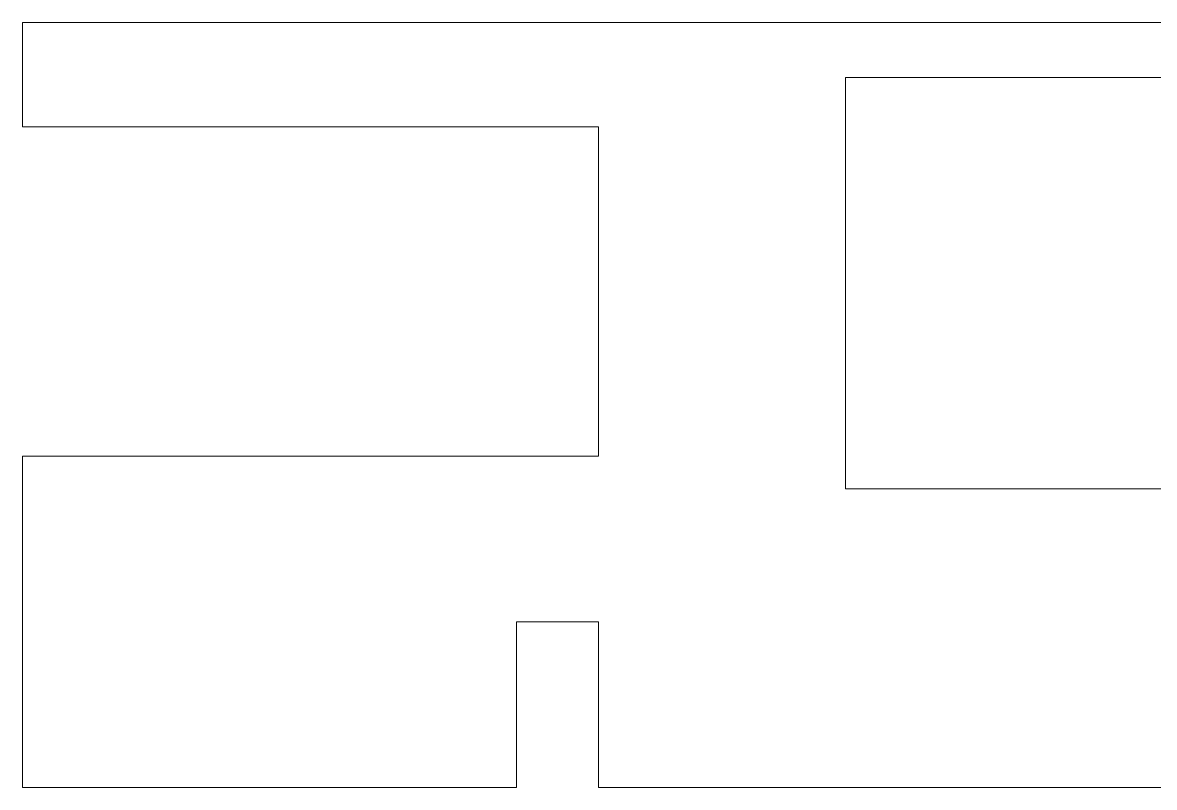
# Model space of a CAD drawing. Header units: millimetres. Extents: x 1593 to 2741, y -1858 to 567.
# Drawn here: x 2420.19 to 2461.45, y -177.8 to -149.92 of the extents above; entities that cross this region are included whole.
import ezdxf

# ---------------------------------------------------------------- set-up
doc = ezdxf.new("R2010")
doc.units = ezdxf.units.MM
doc.layers.add('CUTTING', color=5, linetype='Continuous')

msp = doc.modelspace()

# ---------------------------------------------------------------- linework, layer by layer
at = {"layer": 'CUTTING', "linetype": 'Continuous', "lineweight": 15}
for p, q in [((2420.192, -149.917), (2420.192, -153.717)), ((2519.192, -149.917), (2420.192, -149.917)), ((2489.192, -151.917), (2450.192, -151.917)), ((2450.192, -151.917), (2450.192, -166.917)), ((2441.192, -153.717), (2420.192, -153.717)), ((2441.192, -165.717), (2441.192, -153.717)), ((2420.192, -165.717), (2420.192, -177.795)), ((2441.192, -165.717), (2420.192, -165.717)), ((2450.192, -166.917), (2489.192, -166.917)), ((2438.192, -171.756), (2441.192, -171.756)), ((2438.192, -171.756), (2438.192, -177.795)), ((2441.192, -171.756), (2441.192, -177.795)), ((2420.192, -177.795), (2438.192, -177.795)), ((2441.192, -177.795), (2498.192, -177.795))]:
    msp.add_line(p, q, dxfattribs=at)

doc.saveas('drawing.dxf')
